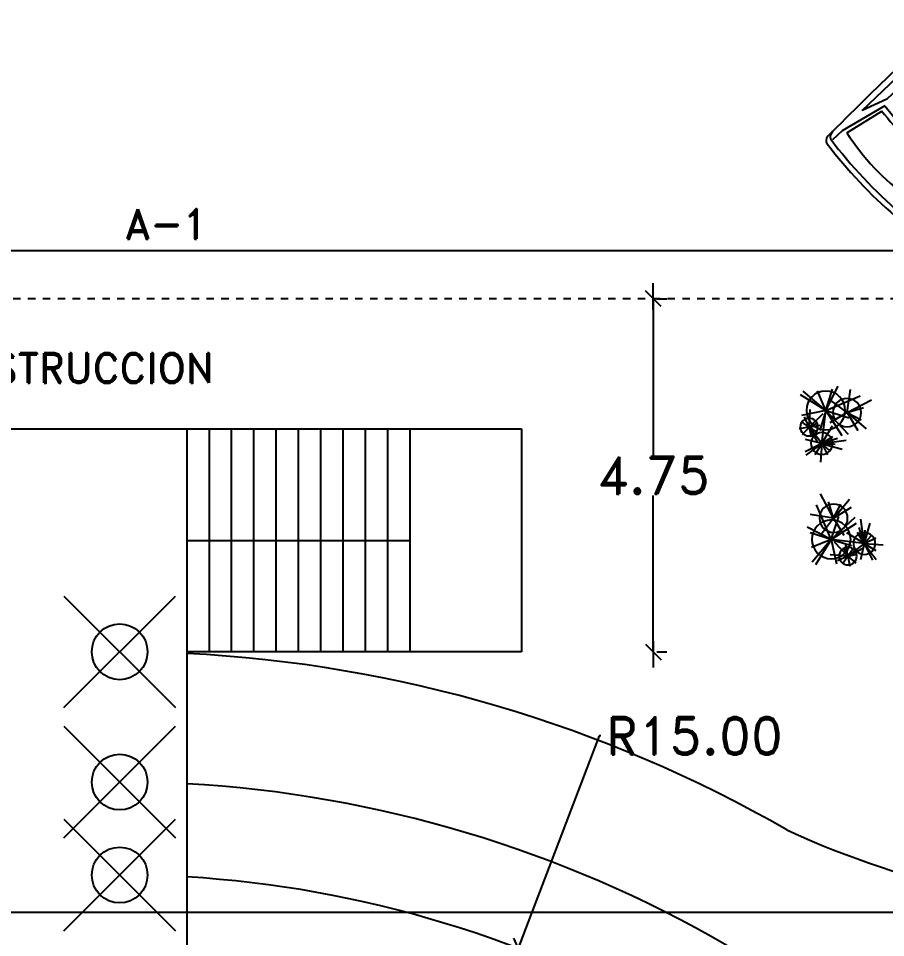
# Model space of a CAD drawing. Header units: millimetres. Extents: x 1590 to 1932, y -48 to 167.
# Drawn here: x 1705.47 to 1717.13, y -21.28 to -8.91 of the extents above; entities that cross this region are included whole.
import ezdxf

# ---------------------------------------------------------------- set-up
doc = ezdxf.new("R2010")
doc.units = ezdxf.units.MM
doc.header["$LTSCALE"] = 0.1
doc.header["$MEASUREMENT"] = 0
doc.header["$PDMODE"] = 35
doc.header["$PDSIZE"] = 0.75
doc.linetypes.add('DASHED', pattern=[0.75, 0.5, -0.25])
doc.layers.get('0').update_dxf_attribs({"linetype": 'CONTINUOUS'})
doc.layers.get('DEFPOINTS').update_dxf_attribs({"linetype": 'CONTINUOUS'})
for name, color, linetype in [('C-PRKG-CARS', 1, 'CONTINUOUS'), ('CALLES', 3, 'CONTINUOUS'), ('HATCH', 1, 'CONTINUOUS'), ('PARED', 4, 'CONTINUOUS'), ('PAREDES', 3, 'CONTINUOUS'), ('TERRENO', 4, 'CONTINUOUS'), ('TEXT', 3, 'CONTINUOUS')]:
    doc.layers.add(name, color=color, linetype=linetype)
doc.styles.add('ROMAND', font='romand.shx')
doc.dimstyles.new('URBA', dxfattribs={"dimtxt": 20, "dimasz": 0.5, "dimexe": 1.25, "dimexo": 0.63, "dimgap": 0.63, "dimtad": 0, "dimtih": 1, "dimtoh": 1, "dimzin": 1, "dimdsep": 46, "dimtxsty": 'ROMAND', "dimcen": 2.5, "dimclrd": 1, "dimclre": 1, "dimclrt": 3, "dimadec": 0, "dimazin": 0, "dimtfac": 1, "dimtmove": 0, "dimatfit": 3, "dimfxl": 1, "dimtvp": 1, "dimtolj": 1, "dimtzin": 1, "dimarcsym": 0})

# ---------------------------------------------------------------- blocks, each defined once
blk = doc.blocks.new('ARB-2')
at = {"color": 3}
for p, q in [((-0.071, 0.399), (-0.09, 0.651)), ((-0.071, 0.399), (-0.295, 0.511)), ((-0.071, 0.399), (-0.286, 0.557)), ((-0.071, 0.399), (-0.164, 0.554)), ((-0.071, 0.399), (0.004, 0.552)), ((-0.071, 0.399), (0.037, 0.497)), ((-0.071, 0.399), (-0.29, 0.348)), ((-0.071, 0.399), (-0.242, 0.179)), ((-0.242, 0.179), (-0.13, 0.387)), ((-0.071, 0.399), (0.201, 0.478)), ((-0.071, 0.399), (0.07, 0.44)), ((-0.071, 0.399), (0.108, 0.41)), ((-0.071, 0.399), (-0.017, -0.045)), ((-0.071, 0.399), (-0.017, -0.045)), ((-0.051, 0.398), (-0.071, 0.399)), ((-0.071, 0.399), (0.071, 0.162)), ((-0.071, 0.399), (0.256, 0.354)), ((-0.071, 0.399), (0.075, 0.306)), ((-0.071, 0.399), (0.142, 0.328)), ((-0.242, 0.179), (-0.337, 0.285)), ((-0.242, 0.179), (-0.214, 0.309)), ((-0.017, -0.045), (0.2, 0.292)), ((-0.017, -0.045), (0.284, 0.274)), ((-0.242, 0.179), (-0.376, 0.205)), ((-0.242, 0.179), (-0.35, 0.106)), ((-0.242, 0.179), (-0.303, 0.04)), ((-0.242, 0.179), (-0.15, 0.238)), ((-0.242, 0.179), (-0.226, -0.059)), ((-0.242, 0.179), (-0.054, -0.003)), ((-0.242, 0.179), (-0.092, 0.152)), ((-0.242, 0.179), (-0.126, 0.117)), ((-0.242, 0.179), (-0.242, 0.179)), ((-0.017, -0.045), (-0.097, 0.227)), ((0.268, -0.015), (0.415, 0.225)), ((0.268, -0.015), (0.524, 0.201)), ((-0.017, -0.045), (-0.345, 0.023)), ((-0.017, -0.045), (0.292, 0.056)), ((0.268, -0.015), (0.038, 0.123)), ((0.268, -0.015), (0.413, 0.108)), ((0.268, -0.015), (0.458, 0.082)), ((-0.017, -0.045), (-0.359, -0.256)), ((-0.017, -0.045), (-0.322, -0.304)), ((-0.017, -0.045), (-0.128, -0.31)), ((-0.017, -0.045), (0.149, -0.37)), ((-0.017, -0.045), (0.446, -0.242)), ((-0.017, -0.045), (0.073, -0.329)), ((0.268, -0.015), (0.052, -0.179)), ((0.268, -0.015), (0.596, -0.189)), ((0.268, -0.015), (0.316, -0.327)), ((0.268, -0.015), (0.488, -0.083))]:
    blk.add_line(p, q, dxfattribs=at)
for centre, radius in [((-0.071, 0.399), 0.147), ((-0.242, 0.179), 0.119), ((-0.017, -0.045), 0.261), ((0.268, -0.015), 0.19)]:
    blk.add_circle(centre, radius, dxfattribs=at)
blk = doc.blocks.new('02PCAR01')
at = {"color": 0, "linetype": 'ByBlock'}
for p, q in [((-138, 26.03), (-145, 26.03)), ((-112.52, 20.16), (-138, 26.03)), ((-122.94, 26.61), (-92.48, 26.84)), ((-109.29, 22.08), (-122.94, 26.61)), ((-89.35, 22.08), (-92.48, 26.84)), ((-90.39, 26.87), (-54.31, 27.32)), ((-87.23, 22.08), (-90.39, 26.87)), ((-54.31, 27.32), (-67.5, 22.08)), ((-48.33, 25.72), (-60.01, 22.2)), ((-136.91, 23.5), (-115.59, 19.26)), ((-89.35, 22.08), (-109.29, 22.08)), ((-67.5, 22.08), (-87.23, 22.08)), ((-6, 20.97), (-40, 15.97)), ((-136.91, -23.36), (-115.59, -19.12)), ((-6, -20.97), (-40, -15.97)), ((-112.51, -20.11), (-138, -25.97)), ((-109.29, -21.95), (-122.94, -26.47)), ((-89.35, -21.95), (-109.29, -21.95)), ((-89.35, -21.95), (-92.48, -26.7)), ((-87.23, -21.95), (-90.39, -26.73)), ((-67.5, -21.95), (-87.23, -21.95)), ((-54.31, -27.18), (-67.5, -21.95)), ((-48.33, -25.52), (-60.01, -22)), ((-138, -25.97), (-145, -25.97)), ((-122.94, -26.47), (-92.48, -26.7)), ((-90.39, -26.73), (-54.31, -27.18))]:
    blk.add_line(p, q, dxfattribs=at)
for centre, radius, start, end in [((-77.24, -1914.33), 1944.6, 88.89024, 92.01225), ((-30.02, -77.69), 108.31, 76.6607, 96.5655), ((110.89, 0.1), 260.73, 174.2342, 185.7658), ((-145.41, 25.94), 3.14, 92.1119, 173.4899), ((111.89, 0.1), 258.76, 174.0142, 185.9858), ((-141.57, 24.61), 4.6, 94.3987, 147.5288), ((-47.46, 22.85), 3, 31.1455, 106.7984), ((-87.12, 0.1), 48.72, 330.0774, 29.9226), ((-8.86, 25.33), 3.14, 17.8179, 78.3942), ((-95.47, 0.91), 93.12, 343.0347, 15.8141), ((-5.75, 24.64), 3.14, 14.3452, 76.6607), ((-111.75, 0.91), 111.76, 346.3976, 12.667), ((-7.97, 0.1), 131.06, 169.6897, 190.3103), ((147.71, 0.1), 261.01, 175.5919, 184.4407), ((-59.14, 19.33), 3, 106.7984, 193.6631), ((146.01, 0.1), 262.31, 175.7971, 184.2029), ((-142.7, 0.1), 82.75, 347.0683, 12.9317), ((-59.14, -19.13), 3, 166.3369, 253.2016), ((-47.46, -22.65), 3, 253.2016, 328.8545), ((-145.41, -25.74), 3.14, 186.5101, 267.8881), ((-77.24, 1914.53), 1944.6, 267.98775, 271.10976), ((-141.57, -24.41), 4.6, 212.4712, 265.6013), ((-30.02, 77.89), 108.31, 263.4345, 283.1156), ((-9.37, -25.23), 3.14, 281.3249, 340.8826), ((-6.15, -24.54), 3.14, 283.1156, 344.5941)]:
    blk.add_arc(centre, radius, start, end, dxfattribs=at)
blk = doc.blocks.new('UTP1$0$DIMBLOCK')
at = {"color": 1}
blk.add_line((-7.5, 0), (10.5, 0), dxfattribs=at)
at = {"color": 4}
blk.add_line((-5.25, -5.25), (5.25, 5.25), dxfattribs=at)
blk = doc.blocks.new('*D112')
at = {"layer": 'CALLES', "color": 1, "linetype": 'Continuous', "lineweight": -2, "transparency": 16777216}
for p, q in [((1713.282, -18.563), (1712.197, -21.403)), ((1713.302, -18.563), (1713.282, -18.563)), ((1706.832, -35.522), (1706.832, -35.342)), ((1706.742, -35.432), (1706.922, -35.432))]:
    blk.add_line(p, q, dxfattribs=at)
at = {"layer": 'DEFPOINTS', "color": 0, "linetype": 'Continuous', "transparency": 16777216}
for p in [(1712.189, -21.421), (1706.832, -35.432)]:
    blk.add_point(p, dxfattribs=at)
at = {"layer": 'CALLES', "color": 1, "linetype": 'Continuous', "lineweight": -2, "transparency": 16777216, "xscale": 0.02, "yscale": 0.02, "zscale": 0.02, "rotation": 249.0762211582233}
blk.add_blockref('UTP1$0$DIMBLOCK', (1712.189, -21.421), dxfattribs=at)
at = {"layer": 'CALLES', "color": 3, "linetype": 'Continuous', "transparency": 16777216, "insert": (1714.56, -18.563), "char_height": 0.5, "attachment_point": 5, "style": 'ROMAND'}
blk.add_mtext('\\A1;R15.00', dxfattribs=at)
blk = doc.blocks.new('*D118')
at = {"color": 1, "linetype": 'Continuous', "lineweight": -2, "transparency": 16777216}
for p, q in [((1714.008, -12.704), (1714.008, -14.789)), ((1714.054, -12.684), (1714.188, -12.684)), ((1714.008, -17.414), (1714.008, -15.329)), ((1714.054, -17.434), (1714.188, -17.434))]:
    blk.add_line(p, q, dxfattribs=at)
at = {"layer": 'DEFPOINTS', "color": 0, "linetype": 'Continuous', "transparency": 16777216}
for p in [(1713.992, -12.684), (1714.008, -12.684), (1713.992, -17.434)]:
    blk.add_point(p, dxfattribs=at)
at = {"color": 1, "linetype": 'Continuous', "lineweight": -2, "transparency": 16777216, "xscale": 0.02, "yscale": 0.02, "zscale": 0.02}
for p, rotation in [((1714.008, -12.684), 90), ((1714.008, -17.434), 270)]:
    blk.add_blockref('UTP1$0$DIMBLOCK', p, dxfattribs=dict(at, rotation=rotation))
at = {"color": 3, "linetype": 'Continuous', "transparency": 16777216, "insert": (1714.008, -15.059), "char_height": 0.5, "attachment_point": 5, "style": 'ROMAND'}
blk.add_mtext('\\A1;4.75', dxfattribs=at)

msp = doc.modelspace()

# ---------------------------------------------------------------- linework, layer by layer
at = {"color": 8, "linetype": 'Continuous'}
for p in [(1706.8325, -17.4321), (1706.8325, -19.1842), (1706.8325, -20.4342)]:
    msp.add_point(p, dxfattribs=at)
at = {"layer": 'CALLES', "color": 2, "linetype": 'Continuous'}
msp.add_arc((1706.8325, -35.4321), 16.25, 59.84476, 86.82002, dxfattribs=at)
at = {"layer": 'HATCH', "color": 4, "linetype": 'Continuous'}
for p, q in [((1704.7339, -14.4342), (1707.7339, -14.4342)), ((1707.7339, -14.4342), (1707.7339, -40.9342))]:
    msp.add_line(p, q, dxfattribs=at)
at = {"layer": 'HATCH', "color": 2, "linetype": 'Continuous'}
for p, q in [((1707.7339, -14.4342), (1712.2339, -14.4342)), ((1708.0339, -14.4342), (1708.0339, -17.4342)), ((1708.3339, -14.4342), (1708.3339, -17.4342)), ((1708.6339, -14.4342), (1708.6339, -17.4342)), ((1708.9339, -14.4342), (1708.9339, -17.4342)), ((1709.2339, -14.4342), (1709.2339, -17.4342)), ((1709.5339, -14.4342), (1709.5339, -17.4342)), ((1709.8339, -14.4342), (1709.8339, -17.4342)), ((1710.1339, -14.4342), (1710.1339, -17.4342)), ((1710.4339, -14.4342), (1710.4339, -17.4342)), ((1710.7339, -14.4342), (1710.7339, -17.4342)), ((1712.2339, -14.4342), (1712.2339, -17.4342)), ((1707.7339, -15.9342), (1710.7339, -15.9342)), ((1712.2339, -17.4342), (1707.7339, -17.4342))]:
    msp.add_line(p, q, dxfattribs=at)
at = {"layer": 'PARED', "color": 4}
for centre, radius, start, end in [((1706.8325, -35.4321), 18, 60.10196, 87.12945), ((1720.8424, -8.9363), 12, 245.17774, 270.95619), ((1706.8325, -35.4321), 15, 59.64537, 86.55471)]:
    msp.add_arc(centre, radius, start, end, dxfattribs=at)
at = {"layer": 'PAREDES', "linetype": 'DASHED'}
msp.add_line((1685.7994, -12.6824), (1721.0584, -12.6824), dxfattribs=at)
at = {"layer": 'TERRENO', "color": 3, "linetype": 'Continuous'}
msp.add_line((1697.1057, -12.0342), (1717.2555, -12.0342), dxfattribs=at)
at = {"layer": 'TERRENO', "color": 5, "linetype": 'Continuous'}
msp.add_line((1675.7652, -20.9342), (1721.7151, -20.9342), dxfattribs=at)

# ---------------------------------------------------------------- block references
at = {"layer": 'C-PRKG-CARS', "xscale": 0.02539999999999054, "yscale": 0.02539999999999054, "zscale": 0.02539999999999054, "rotation": 43.22944015651515}
msp.add_blockref('02PCAR01', (1719.553, -8.5062), dxfattribs=at)
at = {"layer": 'PAREDES', "xscale": -1}
for p, rotation in [((1716.3446, -14.2311), 180), ((1716.4462, -15.9038), 270)]:
    msp.add_blockref('ARB-2', p, dxfattribs=dict(at, rotation=rotation))

# ---------------------------------------------------------------- texts
at = {"layer": 'TEXT', "color": 2, "style": 'ROMAND'}
msp.add_text('A-1', height=0.4, dxfattribs=at).set_placement((1706.9052, -11.8791))
at = {"layer": 'TEXT', "style": 'ROMAND'}
msp.add_text('LINEA DE CONSTRUCCION', height=0.4, dxfattribs=at).set_placement((1701.2765, -13.8165))

# ---------------------------------------------------------------- dimensions: what is measured, and where the dimension line sits
at = {"color": 3, "linetype": 'Continuous'}
dim = msp.add_linear_dim(base=(1714.0081, -12.6842), p1=(1713.9916, -17.4342), p2=(1713.9916, -12.6842), angle=90, dimstyle='URBA', override={"dimtxt": 0.5, "dimasz": 0.02, "dimexe": 0.18, "dimexo": 0.0625, "dimgap": 0.02, "dimzin": 0, "dimblk1": 'UTP1$0$DIMBLOCK', "dimblk2": 'UTP1$0$DIMBLOCK', "dimsah": 1, "dimcen": 0.09, "dimtdec": 4, "dimtofl": 0, "dimtvp": 0, "dimtzin": 0}, dxfattribs=at)
dim.commit()
dim.dimension.update_dxf_attribs({"geometry": '*D118', "text_midpoint": (1714.0081, -15.0592)})
at = {"layer": 'CALLES', "color": 7, "linetype": 'Continuous'}
dim = msp.add_radius_dim(center=(1706.8325, -35.4321), mpoint=(1712.1894, -21.4213), dimstyle='URBA', override={"dimtxt": 0.5, "dimasz": 0.02, "dimexe": 0.18, "dimexo": 0.0625, "dimgap": 0.02, "dimzin": 0, "dimblk1": 'UTP1$0$DIMBLOCK', "dimblk2": 'UTP1$0$DIMBLOCK', "dimsah": 1, "dimcen": 0.09, "dimtdec": 4, "dimtofl": 0, "dimtvp": 0, "dimtzin": 0}, dxfattribs=at)
dim.commit()
dim.dimension.update_dxf_attribs({"geometry": '*D112', "text_midpoint": (1714.5604, -18.5628), "dimtype": 164})

doc.saveas('drawing.dxf')
